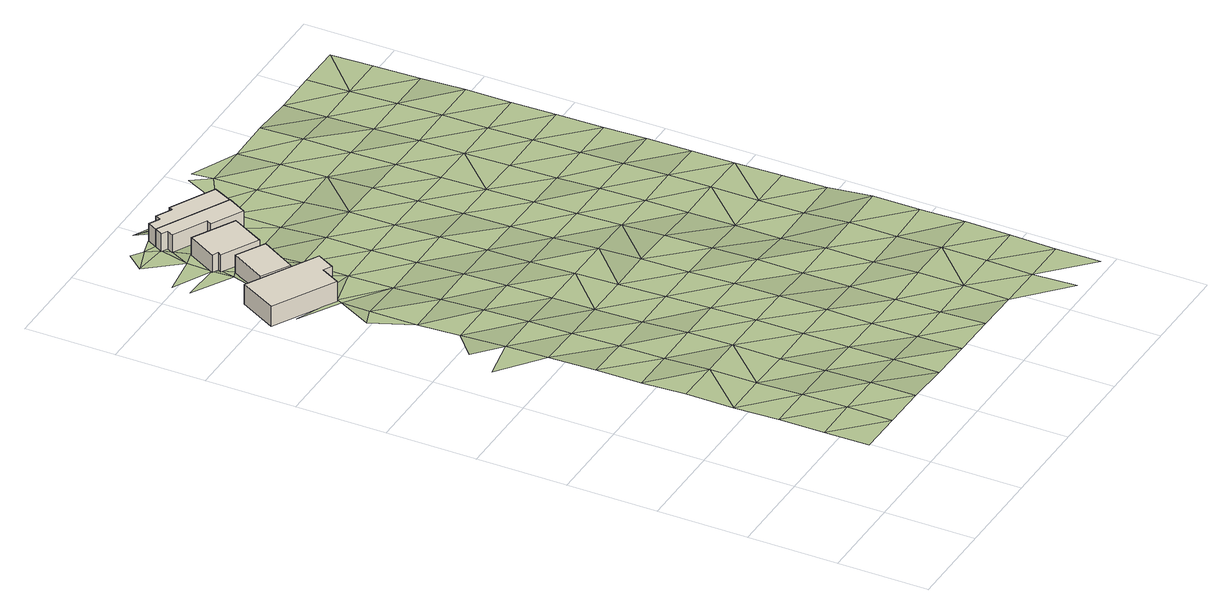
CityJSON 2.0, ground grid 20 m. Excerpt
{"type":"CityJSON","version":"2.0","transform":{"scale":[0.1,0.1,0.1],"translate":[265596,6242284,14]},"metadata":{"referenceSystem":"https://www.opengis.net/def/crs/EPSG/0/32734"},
"CityObjects":{
"building1":{"type":"Building","attributes":{"address":"42 Chatham Road Salt River Cape Town","building":"house","building:levels":"1","footprint":{"type":"Polygon"},"plus_code":"C7X5X9XW+X6R","ground_height":17.21,"building_height":4.1,"roof_height":21.31},"geometry":[{"type":"Solid","lod":"1","boundaries":[[[[0,1,2,3]],[[1,4,5,2]],[[4,6,7,5]],[[6,8,9,7]],[[8,10,11,9]],[[10,0,3,11]],[[3,2,5,7,9,11]],[[10,8,6,4,1,0]]]]}]},
"building2":{"type":"Building","attributes":{"address":"40 Chatham Road Salt River Cape Town","building":"house","building:levels":"1","footprint":{"type":"Polygon"},"plus_code":"C7XHX8X8+X7R","ground_height":16.23,"building_height":4.1,"roof_height":20.33},"geometry":[{"type":"Solid","lod":"1","boundaries":[[[[12,13,14,15]],[[13,16,17,14]],[[16,18,19,17]],[[18,12,15,19]],[[15,14,17,19]],[[18,16,13,12]]]]}]},
"building3":{"type":"Building","attributes":{"address":"38 Chatham Road Salt River Cape Town","building":"house","building:levels":"1","footprint":{"type":"Polygon"},"plus_code":"C7XQX4XJ+X5R","ground_height":15.91,"building_height":4.1,"roof_height":20.01},"geometry":[{"type":"Solid","lod":"1","boundaries":[[[[20,21,22,23]],[[21,24,25,22]],[[24,26,27,25]],[[26,28,29,27]],[[28,30,31,29]],[[30,20,23,31]],[[23,22,25,27,29,31]],[[30,28,26,24,21,20]]]]}]},
"building4":{"type":"Building","attributes":{"address":"Chatham Road Salt River Cape Town","building":"house","building:levels":"1","footprint":{"type":"Polygon"},"plus_code":"C7XWXWX2+XMR","ground_height":15.91,"building_height":4.1,"roof_height":20.01},"geometry":[{"type":"Solid","lod":"1","boundaries":[[[[32,33,34,35,36,37]],[[33,38,39,35,34]],[[38,40,41,39]],[[40,42,43,41]],[[42,44,45,43]],[[44,46,47,45]],[[46,48,49,47]],[[48,32,37,36,49]],[[36,35,39,41,43,45,47,49]],[[48,46,44,42,40,38,33,32]]]]}]},
"building5":{"type":"Building","attributes":{"address":"Chatham Road Salt River Cape Town","building":"house","building:levels":"1","footprint":{"type":"Polygon"},"plus_code":"C8X2XMX4+X6W","ground_height":15.76,"building_height":4.1,"roof_height":19.86},"geometry":[{"type":"Solid","lod":"1","boundaries":[[[[32,50,51,37]],[[50,52,53,51]],[[52,54,55,53]],[[54,56,57,55]],[[56,58,59,57]],[[58,60,61,59]],[[60,33,34,61]],[[33,32,37,34]],[[37,51,53,55,57,59,61,34]],[[33,60,58,56,54,52,50,32]]]]}]},
"terrain1":{"type":"TINRelief","geometry":[{"type":"CompositeSurface","lod":"1","boundaries":[[[62,63,64]],[[65,66,62]],[[64,65,62]],[[66,67,68]],[[67,66,65]],[[65,64,69]],[[70,68,71]],[[67,72,68]],[[73,70,71]],[[68,72,71]],[[74,67,65]],[[74,65,69]],[[75,73,76]],[[77,78,79]],[[72,67,80]],[[73,71,76]],[[74,80,67]],[[75,81,78]],[[75,76,81]],[[79,82,83]],[[69,84,74]],[[71,72,85]],[[80,86,72]],[[79,78,87]],[[76,71,85]],[[72,86,85]],[[78,81,87]],[[80,74,88]],[[89,82,79]],[[74,84,88]],[[81,76,90]],[[87,89,79]],[[86,80,91]],[[92,93,94]],[[76,85,90]],[[92,82,95]],[[91,80,88]],[[96,87,81]],[[94,93,97]],[[89,95,82]],[[97,98,99]],[[86,100,85]],[[90,96,81]],[[88,84,101]],[[102,93,92]],[[100,86,91]],[[87,103,89]],[[102,92,95]],[[104,90,85]],[[96,103,87]],[[97,93,105]],[[91,88,106]],[[104,85,100]],[[105,98,97]],[[95,89,107]],[[106,88,101]],[[105,93,102]],[[108,6,109]],[[110,111,109]],[[112,96,90]],[[4,113,98]],[[103,107,89]],[[114,115,116]],[[91,117,100]],[[104,112,90]],[[118,116,111]],[[102,95,119]],[[120,121,114]],[[4,98,122]],[[91,106,117]],[[122,98,105]],[[109,6,110]],[[96,123,103]],[[107,119,95]],[[124,114,116]],[[118,124,116]],[[104,100,125]],[[123,96,112]],[[114,124,126]],[[122,6,4]],[[106,101,127]],[[102,128,105]],[[100,117,125]],[[129,130,131]],[[132,131,120]],[[133,110,6]],[[119,128,102]],[[134,120,114]],[[118,135,124]],[[131,132,129]],[[112,104,136]],[[103,137,107]],[[6,122,133]],[[18,110,133]],[[123,138,103]],[[117,106,139]],[[105,140,122]],[[141,120,134]],[[136,104,125]],[[135,118,18]],[[141,132,120]],[[119,107,137]],[[127,139,106]],[[128,140,105]],[[103,138,137]],[[132,142,129]],[[143,123,112]],[[141,144,132]],[[18,133,145]],[[146,125,117]],[[129,142,147]],[[133,122,148]],[[145,135,18]],[[143,112,136]],[[134,149,141]],[[119,150,128]],[[139,146,117]],[[140,148,122]],[[138,123,151]],[[150,119,137]],[[149,134,152]],[[135,145,20]],[[134,20,152]],[[153,136,125]],[[133,154,145]],[[143,151,123]],[[56,147,58]],[[140,128,155]],[[156,139,127]],[[146,153,125]],[[148,154,133]],[[155,128,150]],[[157,56,158]],[[48,20,145]],[[143,136,159]],[[138,160,137]],[[151,161,138]],[[152,20,48]],[[157,158,52]],[[54,158,56]],[[162,146,139]],[[148,140,163]],[[154,164,145]],[[153,159,136]],[[145,164,48]],[[150,137,160]],[[52,158,54]],[[156,162,139]],[[140,155,163]],[[138,161,160]],[[165,151,143]],[[153,146,166]],[[154,148,167]],[[159,165,143]],[[157,52,168]],[[150,169,155]],[[146,162,166]],[[163,167,148]],[[170,161,151]],[[164,171,48]],[[169,150,160]],[[48,171,32]],[[159,153,172]],[[164,154,173]],[[165,170,151]],[[174,162,156]],[[163,155,175]],[[166,172,153]],[[167,173,154]],[[52,50,168]],[[50,32,171]],[[156,176,174]],[[175,155,169]],[[164,177,171]],[[159,178,165]],[[161,179,160]],[[170,180,161]],[[50,171,168]],[[167,163,181]],[[172,178,159]],[[173,177,164]],[[182,166,162]],[[169,160,179]],[[162,174,183]],[[163,175,181]],[[161,180,179]],[[170,165,184]],[[185,168,171]],[[166,182,172]],[[173,167,186]],[[182,162,183]],[[178,184,165]],[[177,185,171]],[[169,187,175]],[[181,186,167]],[[180,170,188]],[[187,169,179]],[[178,172,189]],[[184,188,170]],[[185,190,168]],[[183,174,191]],[[192,181,175]],[[177,173,193]],[[182,189,172]],[[168,190,194]],[[186,195,173]],[[179,180,196]],[[191,174,197]],[[192,175,187]],[[198,184,178]],[[185,177,193]],[[173,195,193]],[[196,180,188]],[[183,199,182]],[[200,186,181]],[[189,198,178]],[[187,179,201]],[[183,191,199]],[[200,181,192]],[[202,188,184]],[[203,190,185]],[[201,179,196]],[[182,204,189]],[[205,195,186]],[[198,202,184]],[[203,185,193]],[[192,187,206]],[[199,204,182]],[[207,190,208]],[[200,205,186]],[[206,187,201]],[[209,198,189]],[[195,210,193]],[[196,188,211]],[[202,212,188]],[[208,190,203]],[[192,213,200]],[[189,204,209]],[[205,210,195]],[[201,196,211]],[[192,206,213]],[[211,188,212]],[[214,202,198]],[[215,203,193]],[[198,209,214]],[[210,215,193]],[[201,216,206]],[[217,205,200]],[[200,213,218]],[[212,202,219]],[[208,203,220]],[[216,201,211]],[[210,205,217]],[[200,218,217]],[[219,202,214]],[[215,220,203]],[[213,206,221]],[[221,206,216]],[[210,222,215]],[[211,212,223]],[[219,224,212]],[[220,225,208]],[[213,226,218]],[[217,222,210]],[[216,211,223]],[[213,221,226]],[[223,212,224]],[[220,215,227]],[[218,228,217]],[[222,227,215]],[[216,229,221]],[[218,226,228]],[[225,220,230]],[[229,216,223]],[[222,217,231]],[[227,230,220]],[[226,221,232]],[[217,228,231]],[[232,221,229]],[[227,222,233]],[[230,234,225]],[[226,235,228]],[[231,233,222]],[[226,232,235]],[[236,230,227]],[[228,237,231]],[[233,236,227]],[[235,237,228]],[[238,234,230]],[[239,233,231]],[[236,238,230]],[[231,237,239]],[[240,236,233]],[[234,238,241]],[[233,239,240]],[[238,236,242]],[[242,236,240]],[[241,238,243]],[[242,244,238]],[[243,238,244]]]}]}
},
"vertices":[
[140,1283,26],[163,1326,26],[163,1326,73],[140,1283,73],[182,1316,26],[182,1316,73],[204,1356,26],[204,1356,73],[47,1441,26],[47,1441,73],[2,1358,26],[2,1358,73],
[144,1511,21],[99,1432,21],[99,1432,63],[144,1511,63],[162,1397,21],[162,1397,63],[207,1476,21],[207,1476,63],
[256,1567,19],[162,1618,19],[162,1618,60],[256,1567,60],[126,1553,19],[126,1553,60],[140,1546,19],[140,1546,60],[135,1538,19],[135,1538,60],[216,1494,19],[216,1494,60],
[316,1611,18],[157,1694,18],[157,1694,59],[157,1694,60],[316,1611,60],[316,1611,59],[147,1676,18],[147,1676,60],[161,1669,18],[161,1669,60],[154,1656,18],[154,1656,60],[229,1617,18],[229,1617,60],[223,1606,18],[223,1606,60],[293,1569,18],[293,1569,60],
[337,1654,18],[337,1654,59],[238,1705,18],[238,1705,59],[234,1697,18],[234,1697,59],[199,1715,18],[199,1715,59],[193,1703,18],[193,1703,59],[169,1715,18],[169,1715,59],
[129,200,57],[129,100,58],[229,100,56],[229,200,57],[129,300,56],[229,300,56],[129,400,53],[329,100,55],[129,505,53],[229,505,52],[229,400,52],[129,605,49],[329,200,55],[129,705,49],[229,605,47],[38,888,42],[129,810,46],[129,905,42],[329,300,52],[229,705,45],[129,1005,37],[79,960,37],[429,100,50],[329,505,49],[329,400,49],[229,810,43],[429,200,50],[229,905,41],[329,605,48],[429,300,48],[129,1100,33],[129,1205,32],[91,1193,32],[229,1005,38],[329,705,42],[134,1270,29],[140,1283,29],[40,1321,32],[429,400,49],[529,100,46],[229,1100,33],[329,810,39],[429,505,49],[229,1205,28],[529,200,44],[329,905,37],[47,1441,32],[129,1405,29],[162,1397,29],[99,1432,29],[429,605,46],[163,1326,29],[126,1553,22],[37,1555,23],[129,1505,22],[529,300,44],[144,1511,22],[329,1005,36],[129,1610,21],[38,1596,23],[229,1305,26],[429,705,42],[135,1538,22],[529,400,46],[140,1546,22],[629,100,46],[329,1100,34],[129,1705,19],[104,1723,19],[69,1684,21],[147,1676,19],[229,1405,26],[162,1618,21],[216,1494,21],[529,505,46],[429,905,35],[429,810,39],[629,200,42],[329,1205,29],[154,1656,19],[157,1694,19],[529,605,44],[161,1669,19],[229,1505,21],[629,300,40],[169,1715,19],[329,1305,26],[229,1617,19],[429,1005,32],[529,705,41],[223,1606,19],[629,400,40],[329,1405,26],[429,1100,30],[729,100,42],[179,1755,13],[229,1705,18],[629,505,40],[529,905,34],[529,810,39],[729,200,44],[429,1205,29],[329,1505,19],[629,605,41],[729,300,44],[429,1305,26],[356,1662,16],[529,1005,28],[629,705,37],[329,1610,18],[729,400,39],[429,1405,26],[829,100,42],[529,1100,26],[829,0,46],[429,1505,18],[729,505,39],[629,905,30],[629,810,35],[529,1205,24],[829,300,44],[829,200,44],[729,605,31],[429,1610,15],[529,1305,23],[629,1005,26],[729,705,30],[829,400,39],[429,1705,13],[930,100,41],[629,1100,24],[529,1505,18],[400,1746,13],[529,1405,23],[729,810,29],[930,0,42],[829,505,39],[930,200,44],[629,1205,21],[729,905,28],[829,605,31],[529,1610,15],[930,300,45],[629,1305,19],[729,1005,25],[423,1751,13],[529,1705,11],[930,400,42],[629,1405,19],[829,810,29],[829,705,30],[729,1100,21],[930,505,42],[629,1505,16],[829,905,28],[729,1305,16],[729,1205,18],[930,605,31],[629,1610,16],[829,1005,25],[729,1405,16],[930,810,25],[930,705,28],[629,1705,13],[829,1100,21],[729,1505,12],[829,1205,18],[930,905,24],[729,1610,8],[829,1305,16],[930,1005,23],[829,1405,16],[729,1705,6],[930,1100,20],[829,1505,12],[930,1205,18],[829,1610,8],[930,1305,16],[930,1405,16],[829,1705,6],[930,1505,11],[930,1705,5],[930,1610,8]
]}
